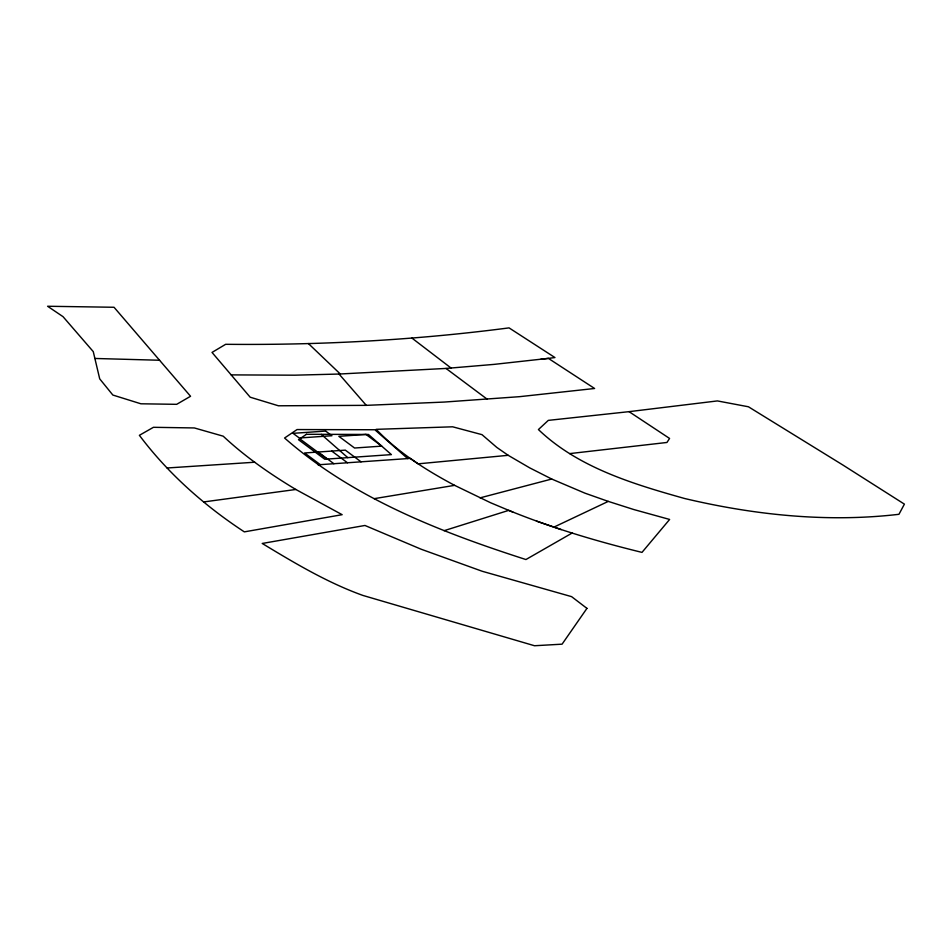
<?xml version="1.0" encoding="UTF-8"?>
<svg xmlns="http://www.w3.org/2000/svg" width="952" height="952" viewBox="0 0 952 952"><rect width="100%" height="100%" fill="white"/><g stroke="black" fill="none" stroke-linecap="round" stroke-linejoin="round"><path stroke-width="1.43" d="M572.176 533.013L525.92 559.538C440.157 531.918 353.216 498.229 284.577 438.015L297.06 429.554L374.838 429.745L407.682 458.59M536.476 521.101L553.981 527.099L608.268 501.395L633.818 509.546L669.625 519.447L641.993 552.386C596.737 541.307 551.922 527.991 508.749 510.367L444.096 530.68M480.082 497.86L551.732 479.034L584.909 493.148L608.268 501.395M374.207 498.658L454.616 485.353L490.625 502.763L512.89 512.105M203.68 501.942L295.846 489.483L342.149 514.687L244.331 531.87C204.406 505.667 168.135 473.608 139.385 435.314L153.439 427.305L194.351 427.948L223.208 436.183C245.2 456.758 270.082 474.001 295.846 489.483M540.724 359.32L554.945 357.559L509.046 327.881C415.143 340.15 320.336 345.278 225.66 344.303L212.022 352.43L250.174 397.198L278.436 405.79L366.282 405.35L444.215 402.065L519.542 396.675L594.595 388.487L548.376 358.38L494.1 364.378L446.024 368.436L339.043 374.041L366.282 405.35M629.046 411.657L548.304 420.379L538.427 429.554C578.043 467.492 632.985 484.009 684.667 498.515C754.555 515.044 827.395 522.707 898.962 514.294L904.4 504.132L842.984 465.088L748.439 406.778L717.403 400.923L629.046 411.657L669.565 438.444L666.947 442.466L569.701 453.604M551.732 479.034L529.788 467.908L508.19 455.318L418.154 463.838L410.348 458.4L318.039 464.814M167.076 467.991L254.767 462.22M231.169 374.886L294.692 375.183L340.304 374.005L308.388 343.541M94.867 358.464L159.555 360.249L190.555 396.27L176.679 404.326L140.908 403.791L112.848 395.044L99.71 378.86L93.26 351.621L63.022 316.659L47.6 306.258L114.038 307.27L159.555 360.249M553.981 527.099L561.216 529.598M454.616 485.353C426.234 470.217 398.507 452.759 376.183 429.34L452.628 426.805L481.998 434.659L496.837 447.44L508.19 455.318M361.058 461.827L345.338 450.141L304.592 452.973L320.312 464.659M331.76 451.081L347.468 462.767M318.182 452.033L333.89 463.719M299.797 438.812L327.06 459.078M446.024 368.436L487.127 399.162M411.942 338.091L451.022 368.007M321.229 434.338L347.777 457.638M586.944 608.376L562.085 644.171L534.512 645.742L362.855 595.417C327.262 582.612 294.477 563.001 262.228 543.461L364.949 525.468L421.117 549.209L482.224 571.271L571.593 596.642L586.944 608.376M306.461 434.302L298.488 439.693L324.763 459.233L391.391 454.616L368.436 434.457L306.461 434.302M325.632 431.066L293.037 433.338L299.321 438.003L331.915 435.742L325.632 431.066M366.02 434.445L338.852 436.337L354.572 448.023L381.728 446.131L366.02 434.445"/></g></svg>
